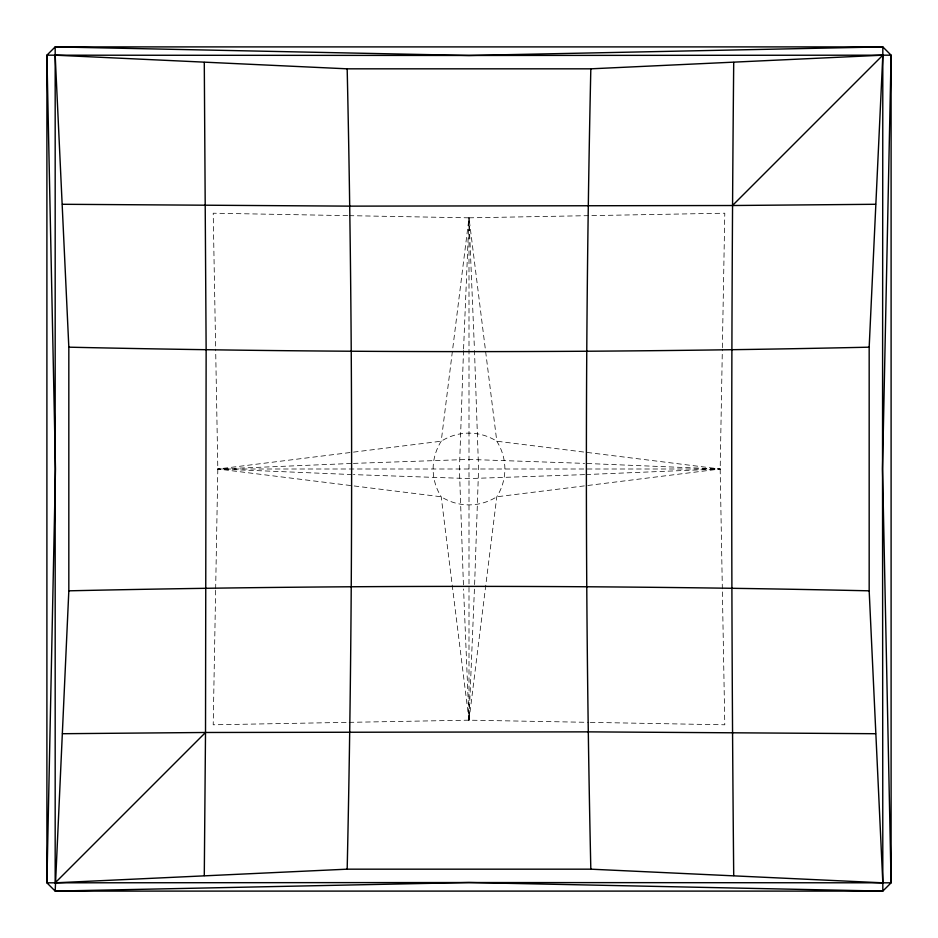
<?xml version="1.0" encoding="UTF-8"?>
<svg xmlns="http://www.w3.org/2000/svg" width="938" height="938" viewBox="0 0 938 938"><rect width="100%" height="100%" fill="white"/><g stroke="black" fill="none" stroke-linecap="round" stroke-linejoin="round"><path stroke-width="0.7" stroke-dasharray="4.69 3.52" d="M215.634 590.319L213.207 724.793L347.681 722.366M215.658 588.853L217.827 469L215.658 349.147M722.342 588.853L720.173 469L722.342 349.147M722.366 347.681L724.793 213.207L590.319 215.634M463.513 350.472L459.432 469L463.513 587.528M463.571 349.018L469 217.827L588.853 215.658M349.147 722.342L469 720.173L474.546 586.062M474.616 584.609L478.568 469L474.487 350.472M349.147 215.658L469 217.827L441.212 441.212C430.425 458.424 430.425 479.576 441.212 496.788L469 720.173L588.853 722.342M469 720.173L496.788 496.788C507.575 479.576 507.575 458.424 496.788 441.212L469 217.827L469 720.173L463.571 588.982M351.938 474.546L217.827 469L441.212 441.212C458.424 430.425 479.576 430.425 496.788 441.212L720.173 469L496.788 496.788C479.576 507.575 458.424 507.575 441.212 496.788L217.827 469L351.938 463.454M353.392 463.384L469 459.432L584.609 463.384M584.609 474.616L469 478.568L353.392 474.616M586.062 474.546L720.173 469L586.062 463.454M217.827 469L720.173 469M347.681 215.634L213.207 213.207L215.634 347.681M590.319 722.366L724.793 724.793L722.366 590.319M469 217.827L474.429 349.018"/><path stroke-width="1.41" d="M55.178 882.822L55.178 46.9L882.822 46.9L891.1 55.178L891.1 882.822L882.822 891.1L55.178 891.1L46.9 882.822L46.9 55.178L55.178 46.9L469 55.471L891.1 55.178L882.529 469L882.822 891.1L469 882.529L46.9 882.822L55.471 469L46.9 55.178L469 55.471L882.822 46.9L882.529 469L891.1 882.822L469 882.529L55.178 891.1L68.826 590.823L68.826 347.177L55.178 55.178L347.177 68.826L590.823 68.826L882.822 55.178L869.174 347.177L869.174 590.823L882.822 882.822L590.823 869.174L347.177 869.174L55.178 882.822L205.516 732.484L206.137 349.921L204.285 62.447M733.715 62.447C731.065 333.471 731.065 604.529 733.715 875.553M204.285 875.553L205.516 732.484L588.079 731.863L875.553 733.715M347.177 869.174C353.098 602.442 353.098 335.558 347.177 68.826M590.823 68.826C584.902 335.558 584.902 602.442 590.823 869.174M62.447 204.285L349.921 206.137L732.484 205.516L882.822 55.178M869.174 347.177C602.442 353.098 335.558 353.098 68.826 347.177M68.826 590.823C335.558 584.902 602.442 584.902 869.174 590.823M732.484 205.516L875.553 204.285M62.447 733.715L205.516 732.484"/></g></svg>
